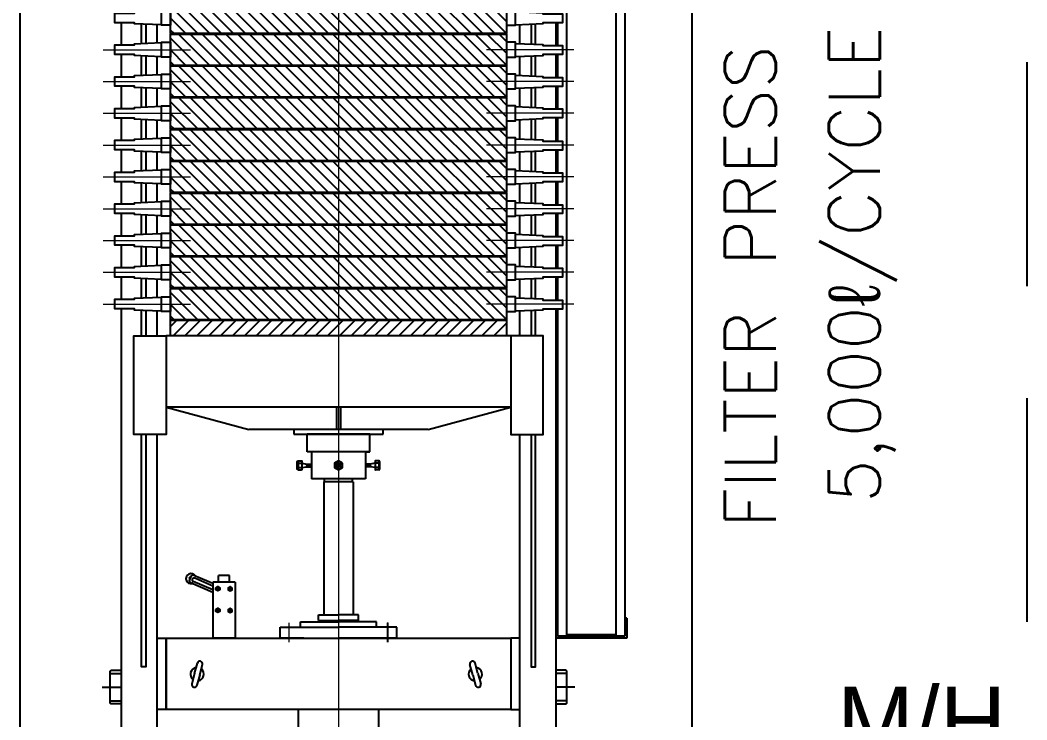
# Model space of a CAD drawing. Header units: millimetres. Extents: x 10462777 to 22643323, y 453826 to 1389191.
# Drawn here: x 11230684 to 11232931, y 623245 to 624807 of the extents above; entities that cross this region are included whole.
import ezdxf
from ezdxf.enums import TextEntityAlignment as Align

# ---------------------------------------------------------------- set-up
doc = ezdxf.new("R2010")
doc.units = ezdxf.units.MM
doc.header["$LTSCALE"] = 200
doc.header["$MEASUREMENT"] = 0
doc.linetypes.add('CENTER', pattern=[2, 1.25, -0.25, 0.25, -0.25])
doc.linetypes.add('HIDDEN', pattern=[3.75, 2.5, -1.25])
doc.layers.get('0').update_dxf_attribs({"linetype": 'CONTINUOUS'})
for name, color, linetype in [('BOLT', 4, 'CONTINUOUS'), ('CENTER', 1, 'CONTINUOUS'), ('CYLINDER', 1, 'CONTINUOUS'), ('DL', 2, 'CONTINUOUS'), ('FONT', 2, 'CONTINUOUS'), ('frame', 7, 'CONTINUOUS'), ('MOVING HEAD', 4, 'CONTINUOUS'), ('PLATE 반장', 7, 'CONTINUOUS'), ('PLATE 전장', 6, 'CONTINUOUS'), ('SIDE BAR', 7, 'CONTINUOUS'), ('VOL', 7, 'CONTINUOUS'), ('물받이', 4, 'CONTINUOUS'), ('실린더', 1, 'CONTINUOUS'), ('여판손잡이', 3, 'CONTINUOUS'), ('중판', 3, 'CONTINUOUS'), ('환봉', 2, 'CONTINUOUS')]:
    doc.layers.add(name, color=color, linetype=linetype)
doc.layers.add('중심선', color=1, linetype='CONTINUOUS', lineweight=9)
doc.styles.get("Standard").update_dxf_attribs({"font": 'SYMBOL'})
doc.styles.add('중고딕', font='txt.shx ', dxfattribs={"bigfont": ' whgtxt.shx'})

# ---------------------------------------------------------------- blocks, each defined once
blk = doc.blocks.new('bolt')
at = {"layer": 'BOLT', "ltscale": 5}
for p, q in [((3262.5, -1547.3), (3262.5, -1555.4)), ((3262.5, -1547.3), (3282.5, -1547.3)), ((3280, -1545.3), (3265, -1545.3)), ((3267.5, -1547.3), (3267.5, -1555.9)), ((3277.5, -1547.3), (3277.5, -1555.9)), ((3282.5, -1547.3), (3282.5, -1555.4)), ((3263, -1555.9), (3282, -1555.9))]:
    blk.add_line(p, q, dxfattribs=at)
for centre, radius, start, end in [((3265, -1547.9), 2.56, 12.6804, 167.3196), ((3272.5, -1552.6), 7.25, 46.3972, 133.6028), ((3280, -1547.9), 2.56, 12.6804, 167.3196), ((3263, -1555.4), 0.5, 180, 270), ((3282, -1555.4), 0.5, 270, 360)]:
    blk.add_arc(centre, radius, start, end, dxfattribs=at)
blk = doc.blocks.new('STOP SWITH')
at = {"layer": 'BOLT', "ltscale": 5}
for p, q in [((6345.6, -1594.6), (6345.6, -1619.6)), ((6360.6, -1594.6), (6345.6, -1594.6)), ((6360.6, -1582.1), (6360.6, -1632.1)), ((6360.6, -1582.1), (6485.6, -1582.1)), ((6485.6, -1582.1), (6485.6, -1632.1)), ((6363.7, -1632.1), (6345.3, -1674.7)), ((6360.6, -1619.6), (6345.6, -1619.6)), ((6369.1, -1632.1), (6351.7, -1672.6)), ((6377.8, -1632.1), (6359.1, -1675.7)), ((6360.6, -1632.1), (6485.6, -1632.1)), ((6383.3, -1632.1), (6361.9, -1681.9)), ((6348, -1681.3), (6355.3, -1684.5))]:
    blk.add_line(p, q, dxfattribs=at)
for points in [[(6372.8, -1589.2), (6370.4, -1593.4), (6372.8, -1597.6), (6377.6, -1597.6), (6380, -1593.4), (6377.6, -1589.2)], [(6421.2, -1589.2), (6418.8, -1593.4), (6421.2, -1597.6), (6426, -1597.6), (6428.4, -1593.4), (6426, -1589.2)], [(6372.8, -1625.1), (6370.4, -1620.9), (6372.8, -1616.7), (6377.6, -1616.7), (6380, -1620.9), (6377.6, -1625.1)], [(6421.2, -1625.1), (6418.8, -1620.9), (6421.2, -1616.7), (6426, -1616.7), (6428.4, -1620.9), (6426, -1625.1)]]:
    blk.add_lwpolyline(points, close=True, dxfattribs=at)
for centre in [(6375.2, -1593.4), (6423.6, -1593.4), (6375.2, -1620.9), (6423.6, -1620.9)]:
    blk.add_circle(centre, 2.4, dxfattribs=at)
for centre, radius, start, end in [((6352.5, -1680.9), 11.2, 120.1684, 13.2178), ((6349.9, -1676.7), 5, 156.6931, 246.6931), ((6351.6, -1682.9), 2.01, 156.6931, 336.6931), ((6355.4, -1674.2), 4, 156.6931, 336.6931), ((6357.3, -1679.9), 5, 246.6931, 336.6931)]:
    blk.add_arc(centre, radius, start, end, dxfattribs=at)

msp = doc.modelspace()

# ---------------------------------------------------------------- hatches: boundary and pattern name
at = {"layer": 'PLATE 반장', "linetype": 'ByBlock', "ltscale": 5}
h = msp.add_hatch(dxfattribs=at)
h.set_pattern_fill('ANSI31', color=256, scale=150, angle=360, style=0)
h.set_pattern_definition([(45, (11231282.852, 702371.455), (-13.258252, 13.258252), [])])
h.paths.add_polyline_path([(11231394.42059, 624137.12618), (11231394.42059, 624102.12618), (11231769.42059, 624102.12618), (11231769.42059, 624137.12618)])
h.paths.add_polyline_path([(11231019.42059, 624137.12618), (11231019.42059, 624102.12618), (11231394.42059, 624102.12618), (11231394.42059, 624137.12618)])
at = {"layer": 'PLATE 전장', "linetype": 'ByBlock', "ltscale": 5}
h = msp.add_hatch(dxfattribs=at)
h.set_pattern_fill('ANSI31', scale=150, angle=270, style=0)
h.set_pattern_definition([(315, (11231282.852, 703010.455), (13.258252, 13.258252), [])])
h.paths.add_polyline_path([(11231769.42059, 624777.12618), (11231769.42059, 624847.12618), (11231394.42059, 624847.12618), (11231394.42059, 624777.12618)])
h.paths.add_polyline_path([(11231394.42059, 624777.12618), (11231394.42059, 624847.12618), (11231019.42059, 624847.12618), (11231019.42059, 624777.12618)])
h = msp.add_hatch(dxfattribs=at)
h.set_pattern_fill('ANSI31', scale=150, angle=270, style=0)
h.set_pattern_definition([(315, (11231282.852, 702939.455), (13.258252, 13.258252), [])])
h.paths.add_polyline_path([(11231769.42059, 624706.12618), (11231769.42059, 624776.12618), (11231394.42059, 624776.12618), (11231394.42059, 624706.12618)])
h.paths.add_polyline_path([(11231394.42059, 624706.12618), (11231394.42059, 624776.12618), (11231019.42059, 624776.12618), (11231019.42059, 624706.12618)])
h = msp.add_hatch(dxfattribs=at)
h.set_pattern_fill('ANSI31', scale=150, angle=270, style=0)
h.set_pattern_definition([(315, (11231282.852, 702868.455), (13.258252, 13.258252), [])])
h.paths.add_polyline_path([(11231769.42059, 624635.12618), (11231769.42059, 624705.12618), (11231394.42059, 624705.12618), (11231394.42059, 624635.12618)])
h.paths.add_polyline_path([(11231394.42059, 624635.12618), (11231394.42059, 624705.12618), (11231019.42059, 624705.12618), (11231019.42059, 624635.12618)])
h = msp.add_hatch(dxfattribs=at)
h.set_pattern_fill('ANSI31', scale=150, angle=270, style=0)
h.set_pattern_definition([(315, (11231282.852, 702797.455), (13.258252, 13.258252), [])])
h.paths.add_polyline_path([(11231769.42059, 624564.12618), (11231769.42059, 624634.12618), (11231394.42059, 624634.12618), (11231394.42059, 624564.12618)])
h.paths.add_polyline_path([(11231394.42059, 624564.12618), (11231394.42059, 624634.12618), (11231019.42059, 624634.12618), (11231019.42059, 624564.12618)])
h = msp.add_hatch(dxfattribs=at)
h.set_pattern_fill('ANSI31', scale=150, angle=270, style=0)
h.set_pattern_definition([(315, (11231282.852, 702726.455), (13.258252, 13.258252), [])])
h.paths.add_polyline_path([(11231769.42059, 624493.12618), (11231769.42059, 624563.12618), (11231394.42059, 624563.12618), (11231394.42059, 624493.12618)])
h.paths.add_polyline_path([(11231394.42059, 624493.12618), (11231394.42059, 624563.12618), (11231019.42059, 624563.12618), (11231019.42059, 624493.12618)])
h = msp.add_hatch(dxfattribs=at)
h.set_pattern_fill('ANSI31', scale=150, angle=270, style=0)
h.set_pattern_definition([(315, (11231282.852, 702655.455), (13.258252, 13.258252), [])])
h.paths.add_polyline_path([(11231769.42059, 624422.12618), (11231769.42059, 624492.12618), (11231394.42059, 624492.12618), (11231394.42059, 624422.12618)])
h.paths.add_polyline_path([(11231394.42059, 624422.12618), (11231394.42059, 624492.12618), (11231019.42059, 624492.12618), (11231019.42059, 624422.12618)])
h = msp.add_hatch(dxfattribs=at)
h.set_pattern_fill('ANSI31', scale=150, angle=270, style=0)
h.set_pattern_definition([(315, (11231282.852, 702584.455), (13.258252, 13.258252), [])])
h.paths.add_polyline_path([(11231769.42059, 624351.12618), (11231769.42059, 624421.12618), (11231394.42059, 624421.12618), (11231394.42059, 624351.12618)])
h.paths.add_polyline_path([(11231394.42059, 624351.12618), (11231394.42059, 624421.12618), (11231019.42059, 624421.12618), (11231019.42059, 624351.12618)])
h = msp.add_hatch(dxfattribs=at)
h.set_pattern_fill('ANSI31', scale=150, angle=270, style=0)
h.set_pattern_definition([(315, (11231282.852, 702513.455), (13.258252, 13.258252), [])])
h.paths.add_polyline_path([(11231769.42059, 624280.12618), (11231769.42059, 624350.12618), (11231394.42059, 624350.12618), (11231394.42059, 624280.12618)])
h.paths.add_polyline_path([(11231394.42059, 624280.12618), (11231394.42059, 624350.12618), (11231019.42059, 624350.12618), (11231019.42059, 624280.12618)])
h = msp.add_hatch(dxfattribs=at)
h.set_pattern_fill('ANSI31', scale=150, angle=270, style=0)
h.set_pattern_definition([(315, (11231282.852, 702442.455), (13.258252, 13.258252), [])])
h.paths.add_polyline_path([(11231769.42059, 624209.12618), (11231769.42059, 624279.12618), (11231394.42059, 624279.12618), (11231394.42059, 624209.12618)])
h.paths.add_polyline_path([(11231394.42059, 624209.12618), (11231394.42059, 624279.12618), (11231019.42059, 624279.12618), (11231019.42059, 624209.12618)])
h = msp.add_hatch(dxfattribs=at)
h.set_pattern_fill('ANSI31', scale=150, angle=270, style=0)
h.set_pattern_definition([(315, (11231282.852, 702371.455), (13.258252, 13.258252), [])])
h.paths.add_polyline_path([(11231769.42059, 624138.12618), (11231769.42059, 624208.12618), (11231394.42059, 624208.12618), (11231394.42059, 624138.12618)])
h.paths.add_polyline_path([(11231394.42059, 624138.12618), (11231394.42059, 624208.12618), (11231019.42059, 624208.12618), (11231019.42059, 624138.12618)])

# ---------------------------------------------------------------- linework, layer by layer
at = {"color": 3, "linetype": 'HIDDEN'}
msp.add_line((11232931.32522, 626213.49936), (11232931.32522, 621248.70034), dxfattribs=at)
at = {"color": 7}
for p, q in [((11232183.60738, 625998.70034), (11232183.60738, 622498.70034)), ((11230683.60738, 622498.70034), (11230683.60738, 625598.70034))]:
    msp.add_line(p, q, dxfattribs=at)
at = {"layer": 'BOLT', "ltscale": 5}
for p, q in [((11231312.60682, 623818.12618), (11231323.46729, 623816.12618)), ((11231312.60682, 623808.12618), (11231323.46729, 623810.12618)), ((11231325.29821, 623816.12618), (11231322.46014, 623809.94071)), ((11231323.46729, 623816.12618), (11231334.42059, 623816.12618)), ((11231323.46729, 623810.12618), (11231334.42059, 623810.12618)), ((11231326.81861, 623816.12618), (11231324.06564, 623810.12618)), ((11231328.339, 623816.12618), (11231325.58604, 623810.12618)), ((11231329.8594, 623816.12618), (11231327.10643, 623810.12618)), ((11231331.3798, 623816.12618), (11231328.62683, 623810.12618)), ((11231332.90019, 623816.12618), (11231330.14723, 623810.12618)), ((11231334.42059, 623816.12618), (11231331.66762, 623810.12618)), ((11231334.42059, 623812.81252), (11231333.18802, 623810.12618)), ((11231334.42059, 623816.12618), (11231334.42059, 623810.12618)), ((11231465.3739, 623816.12618), (11231454.42059, 623816.12618)), ((11231454.42059, 623816.12618), (11231457.17356, 623810.12618)), ((11231454.42059, 623816.12618), (11231454.42059, 623810.12618)), ((11231454.42059, 623812.81252), (11231455.65316, 623810.12618)), ((11231465.3739, 623810.12618), (11231454.42059, 623810.12618)), ((11231455.94099, 623816.12618), (11231458.69396, 623810.12618)), ((11231457.46138, 623816.12618), (11231460.21435, 623810.12618)), ((11231458.98178, 623816.12618), (11231461.73475, 623810.12618)), ((11231460.50218, 623816.12618), (11231463.25515, 623810.12618)), ((11231462.02257, 623816.12618), (11231464.77554, 623810.12618)), ((11231463.54297, 623816.12618), (11231466.38104, 623809.94071)), ((11231476.23436, 623818.12618), (11231465.3739, 623816.12618)), ((11231476.23436, 623808.12618), (11231465.3739, 623810.12618))]:
    msp.add_line(p, q, dxfattribs=at)
for points in [[(11231403.08084, 623818.12618), (11231394.42059, 623823.12618), (11231385.76034, 623818.12618), (11231385.76034, 623808.12618), (11231394.42059, 623803.12618), (11231403.08084, 623808.12618)], [(11231392.92059, 623815.72425), (11231391.42059, 623813.12618), (11231392.92059, 623810.5281), (11231395.92059, 623810.5281), (11231397.42059, 623813.12618), (11231395.92059, 623815.72425)]]:
    msp.add_lwpolyline(points, close=True, dxfattribs=at)
msp.add_circle((11231394.42059, 623813.12618), 5, dxfattribs=at)
at = {"layer": 'CENTER', "ltscale": 5}
for p, q in [((11230867.02743, 623318.12618), (11230909.42059, 623318.12618)), ((11231921.81375, 623318.12618), (11231879.42059, 623318.12618))]:
    msp.add_line(p, q, dxfattribs=at)
at = {"layer": 'CYLINDER', "linetype": 'ByBlock', "ltscale": 5}
msp.add_lwpolyline([(11231483.42059, 623268.12618), (11231483.42059, 622777.12618), (11231305.42059, 622777.12618), (11231305.42059, 623268.12618)], dxfattribs=at)
at = {"layer": 'DL', "color": 0}
for p, q in [((11231361.92059, 623776.64668), (11231361.92059, 623479.12618)), ((11231361.92059, 623776.64668), (11231361.92059, 623776.64668)), ((11231426.92059, 623776.64668), (11231361.92059, 623776.64668)), ((11231363.42059, 623776.64668), (11231363.42059, 623783.12618)), ((11231425.42059, 623776.64668), (11231425.42059, 623783.12618)), ((11231426.92059, 623776.64668), (11231426.92059, 623479.12618)), ((11231349.42059, 623467.12618), (11231349.42059, 623479.12618)), ((11231349.42059, 623479.12618), (11231394.42059, 623479.12618)), ((11231439.42059, 623479.12618), (11231394.42059, 623479.12618)), ((11231439.42059, 623467.12618), (11231439.42059, 623479.12618)), ((11231264.42059, 623452.12618), (11231394.42059, 623452.12618)), ((11231264.42059, 623427.12618), (11231264.42059, 623452.12618)), ((11231309.42059, 623464.12618), (11231394.42059, 623464.12618)), ((11231309.42059, 623452.12618), (11231309.42059, 623464.12618)), ((11231349.42059, 623467.12618), (11231394.42059, 623467.12618)), ((11231354.42059, 623464.12618), (11231355.42059, 623464.12618)), ((11231355.42059, 623464.12618), (11231355.42059, 623467.12618)), ((11231439.42059, 623467.12618), (11231394.42059, 623467.12618)), ((11231479.42059, 623464.12618), (11231394.42059, 623464.12618)), ((11231524.42059, 623452.12618), (11231394.42059, 623452.12618)), ((11231433.42059, 623464.12618), (11231433.42059, 623467.12618)), ((11231434.42059, 623464.12618), (11231433.42059, 623464.12618)), ((11231479.42059, 623452.12618), (11231479.42059, 623464.12618)), ((11231504.42059, 623418.74374), (11231504.42059, 623461.20479)), ((11231524.42059, 623427.12618), (11231524.42059, 623452.12618)), ((11231316.92059, 623427.12618), (11231264.42059, 623427.12618)), ((11231264.42059, 623427.12618), (11231394.42059, 623427.12618)), ((11231524.42059, 623427.12618), (11231394.42059, 623427.12618)), ((11231471.92059, 623427.12618), (11231524.42059, 623427.12618))]:
    msp.add_line(p, q, dxfattribs=at)
at = {"layer": 'frame', "ltscale": 5}
for p, q in [((11230884.42059, 623348.62618), (11230909.42059, 623348.62618)), ((11231904.42059, 623348.62618), (11231879.42059, 623348.62618)), ((11230884.42059, 623287.62618), (11230909.42059, 623287.62618)), ((11231904.42059, 623287.62618), (11231879.42059, 623287.62618))]:
    msp.add_line(p, q, dxfattribs=at)
for points in [[(11230909.42059, 623280.62618), (11230887.42059, 623280.62618, -0.4142135624), (11230884.42059, 623283.62618), (11230884.42059, 623352.62618, -0.4142135624), (11230887.42059, 623355.62618), (11230909.42059, 623355.62618)], [(11231879.42059, 623280.62618), (11231901.42059, 623280.62618, 0.4142135624), (11231904.42059, 623283.62618), (11231904.42059, 623352.62618, 0.4142135624), (11231901.42059, 623355.62618), (11231879.42059, 623355.62618)]]:
    msp.add_lwpolyline(points, format="xyb", dxfattribs=at)
at = {"layer": 'MOVING HEAD'}
for points in [[(11231009.42059, 624102.12618), (11231009.42059, 623882.12618), (11230937.42059, 623882.12618), (11230937.42059, 624102.12618)], [(11231779.42059, 624102.12618), (11231779.42059, 623882.12618), (11231851.42059, 623882.12618), (11231851.42059, 624102.12618)]]:
    msp.add_lwpolyline(points, close=True, dxfattribs=at)
at = {"layer": 'PLATE 반장', "linetype": 'ByBlock', "ltscale": 5}
msp.add_lwpolyline([(11231769.42059, 624137.12618), (11231769.42059, 624102.12618), (11231019.42059, 624102.12618), (11231019.42059, 624137.12618)], close=True, dxfattribs=at)
at = {"layer": 'PLATE 전장', "linetype": 'ByBlock', "ltscale": 5}
for points in [[(11231769.42059, 624847.12618), (11231769.42059, 624777.12618), (11231019.42059, 624777.12618), (11231019.42059, 624847.12618)], [(11231769.42059, 624776.12618), (11231769.42059, 624706.12618), (11231019.42059, 624706.12618), (11231019.42059, 624776.12618)], [(11231769.42059, 624705.12618), (11231769.42059, 624635.12618), (11231019.42059, 624635.12618), (11231019.42059, 624705.12618)], [(11231769.42059, 624634.12618), (11231769.42059, 624564.12618), (11231019.42059, 624564.12618), (11231019.42059, 624634.12618)], [(11231769.42059, 624563.12618), (11231769.42059, 624493.12618), (11231019.42059, 624493.12618), (11231019.42059, 624563.12618)], [(11231769.42059, 624421.12618), (11231769.42059, 624351.12618), (11231019.42059, 624351.12618), (11231019.42059, 624421.12618)], [(11231769.42059, 624350.12618), (11231769.42059, 624280.12618), (11231019.42059, 624280.12618), (11231019.42059, 624350.12618)], [(11231769.42059, 624279.12618), (11231769.42059, 624209.12618), (11231019.42059, 624209.12618), (11231019.42059, 624279.12618)], [(11231769.42059, 624208.12618), (11231769.42059, 624138.12618), (11231019.42059, 624138.12618), (11231019.42059, 624208.12618)], [(11231009.42059, 623427.12618), (11231009.42059, 623268.12618), (11230989.42059, 623268.12618), (11230989.42059, 623427.12618)], [(11231779.42059, 623427.12618), (11231779.42059, 623268.12618), (11231799.42059, 623268.12618), (11231799.42059, 623427.12618)]]:
    msp.add_lwpolyline(points, close=True, dxfattribs=at)
at = {"layer": 'PLATE 전장', "color": 7, "linetype": 'ByBlock', "ltscale": 5}
msp.add_lwpolyline([(11231769.42059, 624492.12618), (11231769.42059, 624422.12618), (11231019.42059, 624422.12618), (11231019.42059, 624492.12618)], close=True, dxfattribs=at)
at = {"layer": 'SIDE BAR', "linetype": 'ByBlock', "ltscale": 5}
for points in [[(11230909.42059, 624802.12618), (11230909.42059, 624751.12618)], [(11231879.42059, 624801.12618), (11231879.42059, 624750.12618)], [(11230989.42059, 624755.71634), (11230989.42059, 624797.53601)], [(11231799.42059, 624754.71634), (11231799.42059, 624796.53601)], [(11230909.42059, 624731.12618), (11230909.42059, 624680.12618)], [(11230989.42059, 624684.71634), (11230989.42059, 624726.53601)], [(11231799.42059, 624683.71634), (11231799.42059, 624725.53601)], [(11231879.42059, 624730.12618), (11231879.42059, 624679.12618)], [(11230909.42059, 624660.12618), (11230909.42059, 624609.12618)], [(11230989.42059, 624613.71634), (11230989.42059, 624655.53601)], [(11231799.42059, 624613.71634), (11231799.42059, 624654.53601)], [(11231879.42059, 624659.12618), (11231879.42059, 624609.12618)], [(11230909.42059, 624589.12618), (11230909.42059, 624538.12618)], [(11230989.42059, 624542.71634), (11230989.42059, 624584.53601)], [(11231799.42059, 624541.71634), (11231799.42059, 624584.53601)], [(11231879.42059, 624589.12618), (11231879.42059, 624537.12618)], [(11230909.42059, 624518.12618), (11230909.42059, 624467.12618)], [(11230989.42059, 624471.71634), (11230989.42059, 624513.53601)], [(11231799.42059, 624470.71634), (11231799.42059, 624512.53601)], [(11231879.42059, 624517.12618), (11231879.42059, 624466.12618)], [(11230909.42059, 624447.12618), (11230909.42059, 624396.12618)], [(11230989.42059, 624400.71634), (11230989.42059, 624442.53601)], [(11231799.42059, 624399.71634), (11231799.42059, 624441.53601)], [(11231879.42059, 624446.12618), (11231879.42059, 624395.12618)], [(11230909.42059, 624376.12618), (11230909.42059, 624325.12618)], [(11230989.42059, 624329.71634), (11230989.42059, 624371.53601)], [(11231879.42059, 624375.12618), (11231879.42059, 624324.12618)], [(11231799.42059, 624328.71634), (11231799.42059, 624370.53601)], [(11230909.42059, 624305.12618), (11230909.42059, 624254.12618)], [(11231879.42059, 624304.12618), (11231879.42059, 624253.12618)], [(11230989.42059, 624258.71634), (11230989.42059, 624300.53601)], [(11231799.42059, 624257.71634), (11231799.42059, 624299.53601)], [(11230909.42059, 624234.12618), (11230909.42059, 624183.12618)], [(11230989.42059, 624187.71634), (11230989.42059, 624229.53601)], [(11231799.42059, 624186.71634), (11231799.42059, 624228.53601)], [(11231879.42059, 624233.12618), (11231879.42059, 624182.12618)], [(11230909.42059, 624163.12618), (11230909.42059, 623203.12618), (11230989.42059, 623203.12618), (11230989.42059, 623882.12618)], [(11230989.42059, 624102.12618), (11230989.42059, 624158.53601)], [(11231879.42059, 624162.12618), (11231879.42059, 623203.12618), (11231799.42059, 623203.12618), (11231799.42059, 623882.12618)], [(11231799.42059, 624102.12618), (11231799.42059, 624157.53601)]]:
    msp.add_lwpolyline(points, dxfattribs=at)
at = {"layer": 'VOL', "color": 0}
for p, q in [((11231494.42059, 623893.12618), (11231294.42059, 623893.12618)), ((11231294.42059, 623893.12618), (11231294.42059, 623883.12618)), ((11231294.42059, 623883.12618), (11231494.42059, 623883.12618)), ((11231464.42059, 623883.12618), (11231324.42059, 623883.12618)), ((11231324.42059, 623843.12618), (11231324.42059, 623883.12618)), ((11231464.42059, 623843.12618), (11231464.42059, 623883.12618)), ((11231494.42059, 623883.12618), (11231494.42059, 623893.12618)), ((11231334.42059, 623843.12618), (11231324.42059, 623843.12618)), ((11231464.42059, 623843.12618), (11231324.42059, 623843.12618)), ((11231334.42059, 623843.12618), (11231334.42059, 623783.12618)), ((11231454.42059, 623843.12618), (11231464.42059, 623843.12618)), ((11231454.42059, 623843.12618), (11231454.42059, 623783.12618)), ((11231454.42059, 623783.12618), (11231334.42059, 623783.12618)), ((11231073.03862, 623348.37004), (11231079.25028, 623371.55226)), ((11231084.62973, 623345.26422), (11231090.84139, 623368.44644)), ((11231694.21145, 623345.26422), (11231687.99979, 623368.44644)), ((11231705.80256, 623348.37004), (11231699.5909, 623371.55226)), ((11231073.03862, 623348.37004), (11231066.82696, 623325.18782)), ((11231084.62973, 623345.26422), (11231078.41807, 623322.082)), ((11231694.21145, 623345.26422), (11231700.42311, 623322.082)), ((11231705.80256, 623348.37004), (11231712.01422, 623325.18782))]:
    msp.add_line(p, q, dxfattribs=at)
for centre, radius, start, end in [((11231078.83418, 623346.81713), 15, 98.57817846, 231.42182156), ((11231085.04583, 623369.99935), 6, 344.99999996, 164.99999996), ((11231693.79535, 623369.99935), 6, 15.00000004, 195.00000004), ((11231700.007, 623346.81713), 15, 308.57817844, 81.42182154), ((11231078.83418, 623346.81713), 15, 278.57817846, 51.42182156), ((11231700.007, 623346.81713), 15, 128.57817844, 261.42182154), ((11231072.62252, 623323.63491), 6, 164.99999996, 344.99999996), ((11231706.21866, 623323.63491), 6, 195.00000004, 15.00000004)]:
    msp.add_arc(centre, radius, start, end, dxfattribs=at)
at = {"layer": '물받이', "ltscale": 5}
for p, q in [((11231903.42059, 625383.62618), (11231903.42059, 623434.62618)), ((11232013.42059, 625383.62618), (11232013.42059, 623432.12618)), ((11232033.42059, 625383.62618), (11232033.42059, 623432.12618)), ((11231883.42059, 624801.12618), (11231883.42059, 624750.12618)), ((11231883.42059, 624730.12618), (11231883.42059, 624679.12618)), ((11231883.42059, 624659.12618), (11231883.42059, 624609.12618)), ((11231883.42059, 624589.12618), (11231883.42059, 624537.12618)), ((11231883.42059, 624517.12618), (11231883.42059, 624466.12618)), ((11231883.42059, 624446.12618), (11231883.42059, 624395.12618)), ((11231883.42059, 624375.12618), (11231883.42059, 624324.12618)), ((11231883.42059, 624304.12618), (11231883.42059, 624253.12618)), ((11231883.42059, 624233.12618), (11231883.42059, 624182.12618)), ((11231883.42059, 624162.12618), (11231883.42059, 623432.12618)), ((11231883.42059, 623472.12618), (11231879.42059, 623472.12618)), ((11232038.42059, 623472.12618), (11232033.42059, 623472.12618)), ((11232038.42059, 623472.12618), (11232038.42059, 623427.12618)), ((11232038.42059, 623427.12618), (11231879.42059, 623427.12618)), ((11232033.42059, 623432.12618), (11231883.42059, 623432.12618)), ((11232013.42059, 623434.62618), (11231903.42059, 623434.62618))]:
    msp.add_line(p, q, dxfattribs=at)
at = {"layer": '여판손잡이', "ltscale": 5}
for points in [[(11230999.42059, 624827.12618), (11230938.42059, 624824.62618), (11230938.42059, 624822.12618), (11230894.42059, 624822.12618), (11230894.42059, 624802.12618), (11230938.42059, 624802.12618), (11230938.42059, 624799.62618), (11230999.42059, 624797.12618)], [(11231789.42059, 624826.12618), (11231850.42059, 624823.62618), (11231850.42059, 624821.12618), (11231894.42059, 624821.12618), (11231894.42059, 624801.12618), (11231850.42059, 624801.12618), (11231850.42059, 624798.62618), (11231789.42059, 624796.12618)], [(11230999.42059, 624756.12618), (11230938.42059, 624753.62618), (11230938.42059, 624751.12618), (11230894.42059, 624751.12618), (11230894.42059, 624731.12618), (11230938.42059, 624731.12618), (11230938.42059, 624728.62618), (11230999.42059, 624726.12618)], [(11231789.42059, 624755.12618), (11231850.42059, 624752.62618), (11231850.42059, 624750.12618), (11231894.42059, 624750.12618), (11231894.42059, 624730.12618), (11231850.42059, 624730.12618), (11231850.42059, 624727.62618), (11231789.42059, 624725.12618)], [(11230999.42059, 624685.12618), (11230938.42059, 624682.62618), (11230938.42059, 624680.12618), (11230894.42059, 624680.12618), (11230894.42059, 624660.12618), (11230938.42059, 624660.12618), (11230938.42059, 624657.62618), (11230999.42059, 624655.12618)], [(11231789.42059, 624684.12618), (11231850.42059, 624681.62618), (11231850.42059, 624679.12618), (11231894.42059, 624679.12618), (11231894.42059, 624659.12618), (11231850.42059, 624659.12618), (11231850.42059, 624656.62618), (11231789.42059, 624654.12618)], [(11230999.42059, 624614.12618), (11230938.42059, 624611.62618), (11230938.42059, 624609.12618), (11230894.42059, 624609.12618), (11230894.42059, 624589.12618), (11230938.42059, 624589.12618), (11230938.42059, 624586.62618), (11230999.42059, 624584.12618)], [(11231789.42059, 624614.12618), (11231850.42059, 624611.62618), (11231850.42059, 624609.12618), (11231894.42059, 624609.12618), (11231894.42059, 624589.12618), (11231850.42059, 624589.12618), (11231850.42059, 624586.62618), (11231789.42059, 624584.12618)], [(11230999.42059, 624543.12618), (11230938.42059, 624540.62618), (11230938.42059, 624538.12618), (11230894.42059, 624538.12618), (11230894.42059, 624518.12618), (11230938.42059, 624518.12618), (11230938.42059, 624515.62618), (11230999.42059, 624513.12618)], [(11231789.42059, 624542.12618), (11231850.42059, 624539.62618), (11231850.42059, 624537.12618), (11231894.42059, 624537.12618), (11231894.42059, 624517.12618), (11231850.42059, 624517.12618), (11231850.42059, 624514.62618), (11231789.42059, 624512.12618)], [(11230999.42059, 624472.12618), (11230938.42059, 624469.62618), (11230938.42059, 624467.12618), (11230894.42059, 624467.12618), (11230894.42059, 624447.12618), (11230938.42059, 624447.12618), (11230938.42059, 624444.62618), (11230999.42059, 624442.12618)], [(11231789.42059, 624471.12618), (11231850.42059, 624468.62618), (11231850.42059, 624466.12618), (11231894.42059, 624466.12618), (11231894.42059, 624446.12618), (11231850.42059, 624446.12618), (11231850.42059, 624443.62618), (11231789.42059, 624441.12618)], [(11230999.42059, 624401.12618), (11230938.42059, 624398.62618), (11230938.42059, 624396.12618), (11230894.42059, 624396.12618), (11230894.42059, 624376.12618), (11230938.42059, 624376.12618), (11230938.42059, 624373.62618), (11230999.42059, 624371.12618)], [(11231789.42059, 624400.12618), (11231850.42059, 624397.62618), (11231850.42059, 624395.12618), (11231894.42059, 624395.12618), (11231894.42059, 624375.12618), (11231850.42059, 624375.12618), (11231850.42059, 624372.62618), (11231789.42059, 624370.12618)], [(11230999.42059, 624330.12618), (11230938.42059, 624327.62618), (11230938.42059, 624325.12618), (11230894.42059, 624325.12618), (11230894.42059, 624305.12618), (11230938.42059, 624305.12618), (11230938.42059, 624302.62618), (11230999.42059, 624300.12618)], [(11231789.42059, 624329.12618), (11231850.42059, 624326.62618), (11231850.42059, 624324.12618), (11231894.42059, 624324.12618), (11231894.42059, 624304.12618), (11231850.42059, 624304.12618), (11231850.42059, 624301.62618), (11231789.42059, 624299.12618)], [(11230999.42059, 624259.12618), (11230938.42059, 624256.62618), (11230938.42059, 624254.12618), (11230894.42059, 624254.12618), (11230894.42059, 624234.12618), (11230938.42059, 624234.12618), (11230938.42059, 624231.62618), (11230999.42059, 624229.12618)], [(11231789.42059, 624258.12618), (11231850.42059, 624255.62618), (11231850.42059, 624253.12618), (11231894.42059, 624253.12618), (11231894.42059, 624233.12618), (11231850.42059, 624233.12618), (11231850.42059, 624230.62618), (11231789.42059, 624228.12618)], [(11230999.42059, 624188.12618), (11230938.42059, 624185.62618), (11230938.42059, 624183.12618), (11230894.42059, 624183.12618), (11230894.42059, 624163.12618), (11230938.42059, 624163.12618), (11230938.42059, 624160.62618), (11230999.42059, 624158.12618)], [(11231789.42059, 624187.12618), (11231850.42059, 624184.62618), (11231850.42059, 624182.12618), (11231894.42059, 624182.12618), (11231894.42059, 624162.12618), (11231850.42059, 624162.12618), (11231850.42059, 624159.62618), (11231789.42059, 624157.12618)]]:
    msp.add_lwpolyline(points, dxfattribs=at)
for points in [[(11231019.42059, 624828.62618), (11231019.42059, 624795.62618), (11230999.42059, 624795.62618), (11230999.42059, 624828.62618)], [(11231769.42059, 624828.62618), (11231769.42059, 624795.62618), (11231789.42059, 624795.62618), (11231789.42059, 624828.62618)], [(11231019.42059, 624757.62618), (11231019.42059, 624724.62618), (11230999.42059, 624724.62618), (11230999.42059, 624757.62618)], [(11231769.42059, 624757.62618), (11231769.42059, 624724.62618), (11231789.42059, 624724.62618), (11231789.42059, 624757.62618)], [(11231019.42059, 624686.62618), (11231019.42059, 624653.62618), (11230999.42059, 624653.62618), (11230999.42059, 624686.62618)], [(11231769.42059, 624686.62618), (11231769.42059, 624653.62618), (11231789.42059, 624653.62618), (11231789.42059, 624686.62618)], [(11231019.42059, 624615.62618), (11231019.42059, 624582.62618), (11230999.42059, 624582.62618), (11230999.42059, 624615.62618)], [(11231769.42059, 624615.62618), (11231769.42059, 624582.62618), (11231789.42059, 624582.62618), (11231789.42059, 624615.62618)], [(11231019.42059, 624544.62618), (11231019.42059, 624511.62618), (11230999.42059, 624511.62618), (11230999.42059, 624544.62618)], [(11231769.42059, 624544.62618), (11231769.42059, 624511.62618), (11231789.42059, 624511.62618), (11231789.42059, 624544.62618)], [(11231019.42059, 624473.62618), (11231019.42059, 624440.62618), (11230999.42059, 624440.62618), (11230999.42059, 624473.62618)], [(11231769.42059, 624473.62618), (11231769.42059, 624440.62618), (11231789.42059, 624440.62618), (11231789.42059, 624473.62618)], [(11231019.42059, 624402.62618), (11231019.42059, 624369.62618), (11230999.42059, 624369.62618), (11230999.42059, 624402.62618)], [(11231769.42059, 624402.62618), (11231769.42059, 624369.62618), (11231789.42059, 624369.62618), (11231789.42059, 624402.62618)], [(11231019.42059, 624331.62618), (11231019.42059, 624298.62618), (11230999.42059, 624298.62618), (11230999.42059, 624331.62618)], [(11231769.42059, 624331.62618), (11231769.42059, 624298.62618), (11231789.42059, 624298.62618), (11231789.42059, 624331.62618)], [(11231019.42059, 624260.62618), (11231019.42059, 624227.62618), (11230999.42059, 624227.62618), (11230999.42059, 624260.62618)], [(11231769.42059, 624260.62618), (11231769.42059, 624227.62618), (11231789.42059, 624227.62618), (11231789.42059, 624260.62618)], [(11231019.42059, 624189.62618), (11231019.42059, 624156.62618), (11230999.42059, 624156.62618), (11230999.42059, 624189.62618)], [(11231769.42059, 624189.62618), (11231769.42059, 624156.62618), (11231789.42059, 624156.62618), (11231789.42059, 624189.62618)]]:
    msp.add_lwpolyline(points, close=True, dxfattribs=at)
at = {"layer": '중심선', "color": 1, "linetype": 'CENTER', "ltscale": 100}
msp.add_line((11231394.42059, 625738.39497), (11231394.42059, 622625.49446), dxfattribs=at)
at = {"layer": '중심선', "color": 1, "linetype": 'CENTER', "ltscale": 5}
for p, q in [((11230869.1177, 624741.12618), (11231063.89943, 624741.12618)), ((11231919.72348, 624741.12618), (11231724.94175, 624741.12618)), ((11230869.1177, 624670.12618), (11231063.89943, 624670.12618)), ((11231919.72348, 624670.12618), (11231724.94175, 624670.12618)), ((11230869.1177, 624599.12618), (11231063.89943, 624599.12618)), ((11231919.72348, 624599.12618), (11231724.94175, 624599.12618)), ((11230869.1177, 624528.12618), (11231063.89943, 624528.12618)), ((11231919.72348, 624528.12618), (11231724.94175, 624528.12618)), ((11230869.1177, 624457.12618), (11231063.89943, 624457.12618)), ((11231919.72348, 624457.12618), (11231724.94175, 624457.12618)), ((11230869.1177, 624386.12618), (11231063.89943, 624386.12618)), ((11231919.72348, 624386.12618), (11231724.94175, 624386.12618)), ((11230869.1177, 624315.12618), (11231063.89943, 624315.12618)), ((11231919.72348, 624315.12618), (11231724.94175, 624315.12618)), ((11230869.1177, 624244.12618), (11231063.89943, 624244.12618)), ((11231919.72348, 624244.12618), (11231724.94175, 624244.12618)), ((11230869.1177, 624173.12618), (11231063.89943, 624173.12618)), ((11231919.72348, 624173.12618), (11231724.94175, 624173.12618)), ((11231284.42059, 623418.74374), (11231284.42059, 623461.20479)), ((11231504.42059, 623418.74374), (11231504.42059, 623461.93055))]:
    msp.add_line(p, q, dxfattribs=at)
at = {"layer": '중판', "linetype": 'ByBlock', "ltscale": 5}
for p, q in [((11231779.42059, 624102.12618), (11231009.42059, 624102.12618)), ((11231009.42059, 624102.12618), (11231009.42059, 623943.12618)), ((11231779.42059, 624102.12618), (11231779.42059, 623943.12618)), ((11231779.42059, 623943.12618), (11231009.42059, 623943.12618)), ((11231009.42059, 623943.12618), (11231194.42059, 623893.12618)), ((11231389.92059, 623943.12618), (11231389.92059, 623893.12618)), ((11231398.92059, 623943.12618), (11231398.92059, 623893.12618)), ((11231594.42059, 623893.12618), (11231779.42059, 623943.12618)), ((11231594.42059, 623893.12618), (11231194.42059, 623893.12618))]:
    msp.add_line(p, q, dxfattribs=at)
msp.add_lwpolyline([(11231009.42059, 623427.12618), (11231779.42059, 623427.12618), (11231779.42059, 623268.12618), (11231009.42059, 623268.12618)], close=True, dxfattribs=at)
at = {"layer": '환봉', "linetype": 'ByBlock', "ltscale": 5}
for points in [[(11230954.42059, 624754.28191), (11230954.42059, 624798.97044)], [(11230964.42059, 624798.5606), (11230964.42059, 624754.69175)], [(11231824.42059, 624797.5606), (11231824.42059, 624753.69175)], [(11231834.42059, 624753.28191), (11231834.42059, 624797.97044)], [(11230954.42059, 624683.28191), (11230954.42059, 624727.97044)], [(11230964.42059, 624727.5606), (11230964.42059, 624683.69175)], [(11231824.42059, 624726.5606), (11231824.42059, 624682.69175)], [(11231834.42059, 624682.28191), (11231834.42059, 624726.97044)], [(11230954.42059, 624612.28191), (11230954.42059, 624656.97044)], [(11230964.42059, 624656.5606), (11230964.42059, 624612.69175)], [(11231824.42059, 624655.5606), (11231824.42059, 624612.69175)], [(11231834.42059, 624612.28191), (11231834.42059, 624655.97044)], [(11230954.42059, 624541.28191), (11230954.42059, 624585.97044)], [(11230964.42059, 624585.5606), (11230964.42059, 624541.69175)], [(11231824.42059, 624585.5606), (11231824.42059, 624540.69175)], [(11231834.42059, 624540.28191), (11231834.42059, 624585.97044)], [(11230954.42059, 624470.28191), (11230954.42059, 624514.97044)], [(11230964.42059, 624514.5606), (11230964.42059, 624470.69175)], [(11231824.42059, 624513.5606), (11231824.42059, 624469.69175)], [(11231834.42059, 624469.28191), (11231834.42059, 624513.97044)], [(11230954.42059, 624399.28191), (11230954.42059, 624443.97044)], [(11230964.42059, 624443.5606), (11230964.42059, 624399.69175)], [(11231824.42059, 624442.5606), (11231824.42059, 624398.69175)], [(11231834.42059, 624398.28191), (11231834.42059, 624442.97044)], [(11230954.42059, 624328.28191), (11230954.42059, 624372.97044)], [(11230964.42059, 624372.5606), (11230964.42059, 624328.69175)], [(11231824.42059, 624371.5606), (11231824.42059, 624327.69175)], [(11231834.42059, 624327.28191), (11231834.42059, 624371.97044)], [(11230954.42059, 624257.28191), (11230954.42059, 624301.97044)], [(11230964.42059, 624301.5606), (11230964.42059, 624257.69175)], [(11231824.42059, 624300.5606), (11231824.42059, 624256.69175)], [(11231834.42059, 624256.28191), (11231834.42059, 624300.97044)], [(11230954.42059, 624186.28191), (11230954.42059, 624230.97044)], [(11230964.42059, 624230.5606), (11230964.42059, 624186.69175)], [(11231824.42059, 624229.5606), (11231824.42059, 624185.69175)], [(11231834.42059, 624185.28191), (11231834.42059, 624229.97044)], [(11230954.42059, 624102.12618), (11230954.42059, 624159.97044)], [(11230964.42059, 624159.5606), (11230964.42059, 624102.12618)], [(11231824.42059, 624158.5606), (11231824.42059, 624102.12618)], [(11231834.42059, 624102.12618), (11231834.42059, 624158.97044)], [(11230964.42059, 623882.12618), (11230964.42059, 623363.12618), (11230954.42059, 623363.12618), (11230954.42059, 623882.12618)], [(11231824.42059, 623882.12618), (11231824.42059, 623363.12618), (11231834.42059, 623363.12618), (11231834.42059, 623882.12618)]]:
    msp.add_lwpolyline(points, dxfattribs=at)

# ---------------------------------------------------------------- block references
at = {"layer": 'BOLT', "xscale": -1, "rotation": 90}
msp.add_blockref('bolt', (11229756.741, 627085.59758), dxfattribs=at)
at = {"layer": 'BOLT', "rotation": 269.9999999999999}
msp.add_blockref('bolt', (11233032.10018, 627085.59758), dxfattribs=at)
at = {"layer": '실린더', "rotation": 269.9999999999999}
msp.add_blockref('STOP SWITH', (11232745.94277, 629912.73233), dxfattribs=at)

# ---------------------------------------------------------------- texts
at = {"color": 7, "linetype": 'HIDDEN'}
msp.add_text('M/H', height=154, dxfattribs=at).set_placement((11232507.84324, 623164.97562))
at = {"layer": 'FONT', "color": 7, "style": '중고딕'}
msp.add_text('5,000ℓ/CYCLE', height=113.8501148, rotation=90, dxfattribs=at).set_placement((11232603.17043, 624260.61388), align=Align.CENTER)
msp.add_text('FILTER PRESS ', height=113.8501148, rotation=90, dxfattribs=at).set_placement((11232404.87492, 624263.2661), align=Align.BOTTOM_CENTER)

doc.saveas('drawing.dxf')
